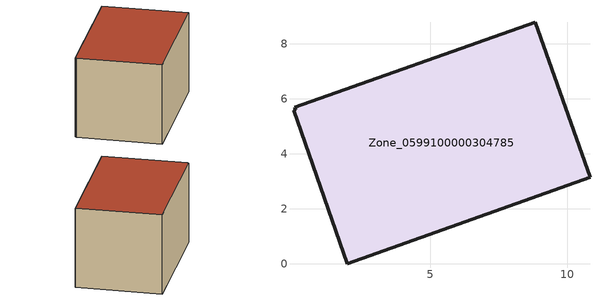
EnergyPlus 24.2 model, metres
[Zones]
Zone_0599100000304785
 floor ground (C_G): 0.03,5.58 0.1,5.61 0.07,5.69 8.83,8.78 10.82,3.14 1.99,0 z0
 wall outside (C_F): 10.82,3.14 8.83,8.78 0.07,5.69 0.1,5.61 0.03,5.58 1.99,0 10.82,3.14 z0:5.79
 roof outside (C_R): 0.1,5.61 0.03,5.58 1.99,0 10.82,3.14 8.83,8.78 0.07,5.69 z5.79
[BUILDING]
Pand.0599100000304785: North Axis=0; Terrain=City; Loads Convergence Tolerance Value=0.04; Temperature Convergence Tolerance Value=0.4; Solar Distribution=FullExterior; Maximum Number of Warmup Days=25; Minimum Number of Warmup Days=1
[Site:Location]
Rotterdam.The.Hague.AP_ZH_NLD Design_Conditions: Latitude=51.96; Longitude=4.45; Time Zone=1; Elevation=-4.5
[SITE:GROUNDTEMPERATURE:BUILDINGSURFACE]
18, 18, 18, 18, 18, 18, 18, 18, 18, 18, 18, 18
[MATERIAL] Thermal Absorptance=0.9; Solar Absorptance=0.7; Visible Absorptance=0.7
Name | Roughness | Thickness | Conductivity | Density | Specific Heat
G.TC.1946-1964 | MediumSmooth | 0.15 | 1 | 540 | 1210
F.TC.1946-1964 | Rough | 0.3 | 0.857143 | 1920 | 840
R.TC.1946-1964 | MediumRough | 0.2 | 0.235294 | 1500 | 1000
[CONSTRUCTION]
C_G: G.TC.1946-1964
C_F: F.TC.1946-1964
C_R: R.TC.1946-1964
[ZONE]
Zone_0599100000304785: Type=1; Multiplier=1; Ceiling Height=Autocalculate; Volume=Autocalculate; Floor Area=autocalculate; Part of Total Floor Area=Yes
[ZONEINFILTRATION:DESIGNFLOWRATE]
Infil_Zone_0599100000304785: Zone or ZoneList or Space or SpaceList=Zone_0599100000304785; Schedule=AlwaysOn; Design Flow Rate Calculation Method=Flow/Area; Flow Rate per Floor Area=0.003; Constant Term Coefficient=1; Temperature Term Coefficient=0; Velocity Term Coefficient=0; Velocity Squared Term Coefficient=0
[HVACTEMPLATE:ZONE:IDEALLOADSAIRSYSTEM]
Zone_0599100000304785: Maximum Heating Supply Air Temperature=50; Minimum Cooling Supply Air Temperature=13; Maximum Heating Supply Air Humidity Ratio=0.0156; Minimum Cooling Supply Air Humidity Ratio=0.0077; Heating Limit=NoLimit; Cooling Limit=NoLimit; Dehumidification Control Type=ConstantSensibleHeatRatio; Cooling Sensible Heat Ratio=0.7; Dehumidification Setpoint=60; Humidification Control Type=None; Humidification Setpoint=30; Outdoor Air Method=None; Outdoor Air Flow Rate per Person=0.00944; Outdoor Air Flow Rate per Zone Floor Area=0; Outdoor Air Flow Rate per Zone=0; Demand Controlled Ventilation Type=None; Outdoor Air Economizer Type=NoEconomizer; Heat Recovery Type=None; Sensible Heat Recovery Effectiveness=0.7; Latent Heat Recovery Effectiveness=0.65
[ZONECONTROL:THERMOSTAT]
ThermostatControl_Zone_0599100000304785: Zone or ZoneList=Zone_0599100000304785; Control Type Schedule=DualSetpointControlType; Control 1=Thermostat_Zone_0599100000304785; Temperature Difference Between Cutout And Setpoint=0
[THERMOSTATSETPOINT:DUALSETPOINT]
Thermostat_Zone_0599100000304785: Heating Setpoint Temperature Schedule=HeatingSetpoint_Zone_0599100000304785; Cooling Setpoint Temperature Schedule=CoolingSetpoint_Zone_0599100000304785
[SCHEDULE:COMPACT]
HeatingSetpoint_Zone_0599100000304785: Through: 12/31, For: AllDays, Until: 24:00, 21
CoolingSetpoint_Zone_0599100000304785: Through: 12/31, For: AllDays, Until: 24:00, 24
DualSetpointControlType: Through: 12/31, For: AllDays, Until: 24:00, 4
AlwaysOn: Through: 12/31, For: AllDays, Until: 24:00, 1
